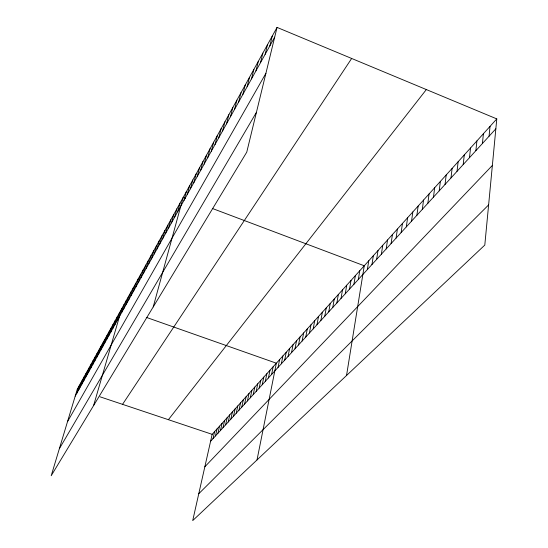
<?xml version="1.0" encoding="UTF-8"?>
<svg xmlns="http://www.w3.org/2000/svg" width="548" height="548" viewBox="0 0 548 548"><rect width="100%" height="100%" fill="white"/><g stroke="black" fill="none" stroke-linecap="round" stroke-linejoin="round"><path stroke-width="0.82" d="M496.789 118.895L484.802 245.072L192.711 520.6L212.158 434.338L496.789 118.895L277.055 27.4L77.295 389.203L51.211 475.705L246.758 152.145L277.055 27.4M489.063 136.226L490.035 126.383M482.411 143.514L483.411 133.719M475.883 150.666L476.911 140.925M469.478 157.68L470.54 147.987M463.197 164.564L464.279 154.926M457.032 171.319L458.142 161.728M450.983 177.949L452.114 168.407M445.038 184.457L446.195 174.97M439.208 190.848L440.38 181.409M433.475 197.122L434.674 187.738M427.851 203.287L429.063 193.951M422.323 209.343L423.556 200.054M416.891 215.296L418.145 206.055M411.548 221.145L412.822 211.953M406.308 226.893L407.596 217.748M401.15 232.537L402.451 223.447M396.081 238.092L397.396 229.043M391.094 243.552L392.43 234.558M386.189 248.922L387.539 239.969M381.374 254.204L382.73 245.299M376.627 259.403L378.004 250.546M371.962 264.513L373.346 255.697M367.372 269.541L368.77 260.773M346.541 375.49L364.262 265.773L212.343 208.466M358.351 279.425L359.769 270.746M353.919 284.282L355.351 275.651M349.556 289.056L350.994 280.473M345.267 293.762L346.713 285.22M341.041 298.393L342.493 289.892M336.876 302.948L338.342 294.495M332.78 307.442L334.253 299.03M328.745 311.86L330.225 303.496M324.772 316.217L326.259 307.887M320.854 320.505L322.347 312.223M316.997 324.731L318.498 316.491M313.196 328.896L314.703 320.696M305.757 337.041L307.277 328.923M309.449 332.999L310.963 324.841M302.119 341.027L303.64 332.951M298.537 344.952L300.064 336.917M295.002 348.823L296.53 340.835M291.515 352.645L293.05 344.692M288.077 356.406L289.618 348.494M281.35 363.783L282.891 355.947M284.693 360.118L286.234 352.248M278.055 367.393L279.603 359.598M257.019 459.943L276.356 363.194L146.289 317.367M271.596 374.469L273.151 366.749M265.307 381.353L266.869 373.709M268.431 377.935L269.986 370.249M262.232 384.73L263.787 377.12M256.19 391.347L257.752 383.805M259.19 388.059L260.752 380.483M253.231 394.587L254.793 387.087M247.422 400.951L248.991 393.526M250.306 397.793L251.875 390.327M244.572 404.075L246.141 396.677M238.983 410.199L240.551 402.869M241.757 407.15L243.326 399.793M236.236 413.199L237.811 405.91M230.859 419.097L232.427 411.877M233.53 416.165L235.099 408.911M225.605 424.851L227.173 417.692M228.215 421.994L229.783 414.802M223.029 427.673L224.598 420.556M217.96 433.221L219.536 426.166M220.481 430.468L222.05 423.378M213.021 438.64L214.59 431.646M215.474 435.948L217.049 428.92M269.856 45.847L272.233 36.134M260.485 62.705L262.876 53.088M265.122 54.362L267.506 44.696M255.943 70.884L258.334 61.308M251.484 78.905L253.882 69.377M247.114 86.769L249.511 77.282M242.833 94.482L245.23 85.043M234.503 109.477L236.9 100.126M238.627 102.051L241.024 92.653M230.455 116.758L232.852 107.456M226.482 123.91L228.879 114.655M218.748 137.822L221.145 128.657M222.577 130.931L224.981 121.718M214.987 144.59L217.385 135.472M207.665 157.769L210.062 148.741M211.295 151.241L213.693 142.165M204.096 164.188L206.493 155.2M197.15 176.689L199.541 167.791M200.595 170.497L202.986 161.55M190.437 188.765L192.828 179.956M193.766 182.779L196.157 173.922M183.95 200.445L186.334 191.718M187.169 194.656L189.553 185.888M177.634 211.809L180.011 203.171M153.221 306.914L183.162 197.458L185.539 198.349M171.49 222.878L173.853 214.323M174.538 217.392L176.901 208.795M165.537 233.585L167.894 225.118M168.489 228.276L170.846 219.762M159.769 243.963L162.119 235.572M162.633 238.818L164.982 230.386M154.187 254.012L156.523 245.71M156.961 249.025L159.297 240.682M146.131 268.513L148.446 260.334M148.775 263.752L151.097 255.532M151.46 258.923L153.789 250.655M140.959 277.822L143.268 269.719M143.521 273.205L145.837 265.061M133.486 291.269L135.774 283.289M135.938 286.857L138.233 278.829M138.432 282.371L140.733 274.308M126.335 304.147L128.602 296.276M128.684 299.914L130.958 292.009M131.068 295.625L133.349 287.679M93.592 405.575L121.731 308.716L123.321 309.278M121.731 312.422L123.992 304.626M124.012 308.312L126.28 300.482M112.909 328.3L115.148 320.649M115.073 324.409L117.313 316.73M117.258 320.47L119.505 312.75M104.558 343.322L106.771 335.821M106.607 339.644L108.819 332.102M108.682 335.91L110.902 328.334M110.778 332.129L113.011 324.519M98.585 354.077L100.777 346.679M100.551 350.542L102.75 343.103M102.544 346.959L104.743 339.486M90.975 367.776L93.139 360.509M92.838 364.413L95.01 357.118M94.729 361.016L96.907 353.686M96.647 357.57L98.832 350.206M81.988 383.943L84.118 376.839M83.741 380.792L85.878 373.654M85.515 377.599L87.659 370.434M87.31 374.366L89.461 367.167M89.132 371.092L91.29 363.858M76.864 393.169L78.974 386.169M78.549 390.135L80.666 383.1M80.261 387.059L82.385 379.99M75.192 396.177L274.685 37.154M67.493 421.707L265.903 73.309M59.342 448.737L256.416 112.361M122.553 404.349L351.658 58.465M168.4 419.693L426.344 89.564M210.59 441.298L495.851 128.794M204.842 466.78L492.371 165.428M198.766 493.727L488.617 204.925M77.295 389.203L78.816 389.71M100.017 396.807L212.158 434.338"/></g></svg>
